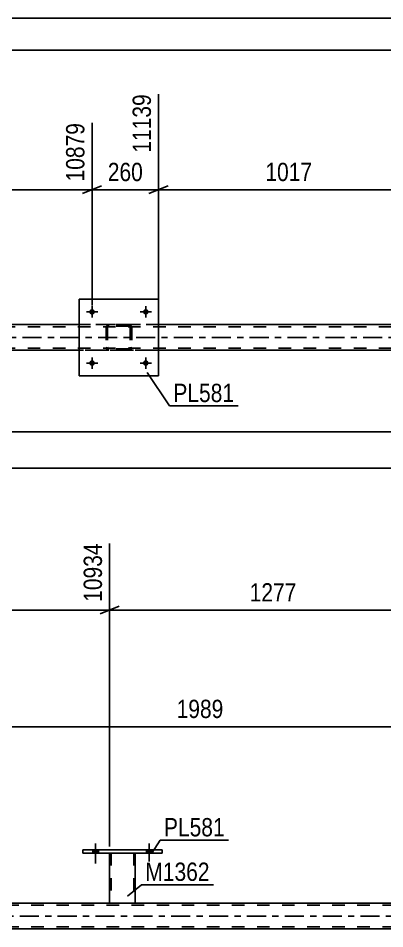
# Model space of a CAD drawing. Header units: millimetres. Extents: x 0 to 841, y 0 to 594.
# Drawn here: x 465 to 522.3, y 451.6 to 594 of the extents above; entities that cross this region are included whole.
import ezdxf

# ---------------------------------------------------------------- set-up
doc = ezdxf.new("R2010")
doc.units = ezdxf.units.MM
doc.linetypes.add('DXK_LINE_DOT2', pattern=[3.9198, 1.9599, -1.9599])
doc.linetypes.add('DXK_LINE_DOT3', pattern=[5.9187, 2.979, -0.9799, 0.9799, -0.9799])
doc.styles.add('Arial Narrow', font='ARIALN.TTF', dxfattribs={"height": 0.2})

# ---------------------------------------------------------------- blocks, each defined once
blk = doc.blocks.new('Unknown-814735583-1133')
at = {"color": 5, "linetype": 'Continuous'}
for p, q in [((841, 594), (0, 594)), ((836, 589), (5, 589))]:
    blk.add_line(p, q, dxfattribs=at)
blk = doc.blocks.new('Bolt-814735583-5162 - 5134')
at = {"linetype": 'Continuous'}
for points in [[(476.96, 548.09, -1), (476.08, 548.09, -1)], [(485.36, 548.09, -1), (484.48, 548.09, -1)]]:
    blk.add_hatch(color=1, dxfattribs=at).paths.add_polyline_path(points)
at = {"color": 1, "linetype": 'Continuous'}
for p, q in [((475.64, 548.09), (477.4, 548.09)), ((476.52, 548.97), (476.52, 547.21)), ((484.04, 548.09), (485.8, 548.09)), ((484.92, 548.97), (484.92, 547.21))]:
    blk.add_line(p, q, dxfattribs=at)
blk = doc.blocks.new('Bolt-814735583-5163 - 5134')
at = {"linetype": 'Continuous'}
for points in [[(476.96, 540.09, -1), (476.08, 540.09, -1)], [(485.36, 540.09, -1), (484.48, 540.09, -1)]]:
    blk.add_hatch(color=1, dxfattribs=at).paths.add_polyline_path(points)
at = {"color": 1, "linetype": 'Continuous'}
for p, q in [((476.52, 540.97), (476.52, 539.21)), ((484.92, 540.97), (484.92, 539.21)), ((475.64, 540.09), (477.4, 540.09)), ((484.04, 540.09), (485.8, 540.09))]:
    blk.add_line(p, q, dxfattribs=at)
blk = doc.blocks.new('Part-814735583-5247 - 5134')
at = {"color": 2, "linetype": 'Continuous'}
for p, q in [((474.52, 550.09), (474.52, 538.09)), ((474.52, 550.09), (486.92, 550.09)), ((486.92, 550.09), (486.92, 538.09)), ((474.52, 538.09), (486.92, 538.09))]:
    blk.add_line(p, q, dxfattribs=at)
blk = doc.blocks.new('Part-814735583-5248 - 5134')
at = {"color": 7, "linetype": 'DXK_LINE_DOT2'}
for p, q in [((478.72, 545.61), (478.76, 545.79)), ((478.76, 545.79), (478.72, 545.61)), ((478.72, 545.61), (478.72, 542.57)), ((478.96, 545.61), (478.98, 545.7)), ((478.96, 545.61), (478.96, 542.57)), ((478.98, 545.7), (479.03, 545.78)), ((479.02, 546.05), (479.2, 546.09)), ((479.2, 546.09), (479.02, 546.05)), ((479.03, 545.78), (479.11, 545.83)), ((479.11, 545.83), (479.2, 545.85)), ((482.24, 546.09), (479.2, 546.09)), ((482.24, 545.85), (479.2, 545.85)), ((482.24, 546.09), (482.43, 546.05)), ((482.43, 546.05), (482.24, 546.09)), ((482.24, 545.85), (482.34, 545.83)), ((482.34, 545.83), (482.41, 545.78)), ((482.41, 545.78), (482.47, 545.7)), ((482.47, 545.7), (482.48, 545.61)), ((482.48, 545.61), (482.48, 542.57)), ((482.69, 545.79), (482.72, 545.61)), ((482.72, 545.61), (482.69, 545.79)), ((482.72, 545.61), (482.72, 542.57)), ((478.76, 542.39), (478.72, 542.57)), ((478.72, 542.57), (478.76, 542.39)), ((478.98, 542.48), (478.96, 542.57)), ((479.03, 542.4), (478.98, 542.48)), ((479.11, 542.35), (479.03, 542.4)), ((482.41, 542.4), (482.34, 542.35)), ((482.47, 542.48), (482.41, 542.4)), ((482.48, 542.57), (482.47, 542.48)), ((482.72, 542.57), (482.69, 542.39)), ((482.69, 542.39), (482.72, 542.57)), ((479.2, 542.09), (479.02, 542.13)), ((479.02, 542.13), (479.2, 542.09)), ((479.2, 542.33), (479.11, 542.35)), ((482.24, 542.33), (479.2, 542.33)), ((482.24, 542.09), (479.2, 542.09)), ((482.34, 542.35), (482.24, 542.33)), ((482.43, 542.13), (482.24, 542.09)), ((482.24, 542.09), (482.43, 542.13))]:
    blk.add_line(p, q, dxfattribs=at)
at = {"color": 7, "linetype": 'DXK_LINE_DOT3'}
blk.add_line((480.72, 544.09), (480.72, 544.09), dxfattribs=at)
at = {"color": 7, "linetype": 'DXK_LINE_DOT2'}
for centre, start, end in [((479.2, 545.61), 112.5, 157.5), ((479.2, 545.61), 112.5, 157.5), ((482.24, 545.61), 22.5, 67.5), ((482.24, 545.61), 22.5, 67.5), ((479.2, 542.57), 202.5, 247.5), ((479.2, 542.57), 202.5, 247.5), ((482.24, 542.57), 292.5, 337.5), ((482.24, 542.57), 292.5, 337.5)]:
    blk.add_arc(centre, 0.48, start, end, dxfattribs=at)
blk = doc.blocks.new('Part-814735583-5334 - 5134')
at = {"color": 7, "linetype": 'DXK_LINE_DOT2'}
for p, q in [((762.42, 545.77), (98.68, 545.77)), ((762.42, 546.09), (116.96, 546.09)), ((486.92, 546.09), (474.52, 546.09)), ((762.42, 542.41), (98.68, 542.41)), ((759.62, 542.09), (116.96, 542.09)), ((486.92, 542.09), (474.52, 542.09))]:
    blk.add_line(p, q, dxfattribs=at)
at = {"color": 2, "linetype": 'Continuous'}
for p, q in [((474.52, 546.09), (435.84, 546.09)), ((525.6, 546.09), (486.92, 546.09)), ((474.52, 542.09), (435.84, 542.09)), ((525.6, 542.09), (486.92, 542.09))]:
    blk.add_line(p, q, dxfattribs=at)
at = {"color": 7, "linetype": 'DXK_LINE_DOT3'}
blk.add_line((98.68, 544.09), (762.42, 544.09), dxfattribs=at)
blk = doc.blocks.new('Bolt-814735583-3327 - 3299')
at = {"linetype": 'Continuous'}
for points in [[(476.63, 463.48), (477.51, 463.48), (477.51, 463.96), (476.63, 463.96)], [(485.03, 463.48), (485.91, 463.48), (485.91, 463.96), (485.03, 463.96)]]:
    blk.add_hatch(color=1, dxfattribs=at).paths.add_polyline_path(points)
at = {"color": 1, "linetype": 'Continuous'}
for p, q in [((477.07, 464.96), (477.07, 461.84)), ((485.47, 464.96), (485.47, 461.84)), ((476.63, 463.96), (476.63, 463.48)), ((477.51, 463.96), (477.51, 463.48)), ((485.03, 463.96), (485.03, 463.48)), ((485.91, 463.96), (485.91, 463.48))]:
    blk.add_line(p, q, dxfattribs=at)
blk = doc.blocks.new('Bolt-814735583-3328 - 3299')
at = {"linetype": 'Continuous'}
for points in [[(476.63, 463.48), (477.51, 463.48), (477.51, 463.96), (476.63, 463.96)], [(485.03, 463.48), (485.91, 463.48), (485.91, 463.96), (485.03, 463.96)]]:
    blk.add_hatch(color=1, dxfattribs=at).paths.add_polyline_path(points)
at = {"color": 1, "linetype": 'Continuous'}
for p, q in [((477.07, 464.96), (477.07, 461.84)), ((485.47, 464.96), (485.47, 461.84)), ((476.63, 463.96), (476.63, 463.48)), ((477.51, 463.96), (477.51, 463.48)), ((485.03, 463.96), (485.03, 463.48)), ((485.91, 463.96), (485.91, 463.48))]:
    blk.add_line(p, q, dxfattribs=at)
blk = doc.blocks.new('Part-814735583-3633 - 3299')
at = {"color": 7, "linetype": 'DXK_LINE_DOT2'}
for p, q in [((172.79, 455.64), (762.97, 455.64)), ((483.27, 455.64), (479.27, 455.64)), ((762.97, 455.32), (56.83, 455.32)), ((762.97, 451.96), (56.83, 451.96))]:
    blk.add_line(p, q, dxfattribs=at)
at = {"color": 2, "linetype": 'Continuous'}
for p, q in [((479.27, 455.64), (432.19, 455.64)), ((530.35, 455.64), (483.27, 455.64)), ((533.18, 451.64), (453.62, 451.64))]:
    blk.add_line(p, q, dxfattribs=at)
at = {"color": 7, "linetype": 'DXK_LINE_DOT3'}
blk.add_line((56.83, 453.64), (762.97, 453.64), dxfattribs=at)
blk = doc.blocks.new('Part-814735583-3498 - 3299')
at = {"color": 2, "linetype": 'Continuous'}
for p, q in [((475.07, 463.96), (475.07, 463.48)), ((487.47, 463.96), (475.07, 463.96)), ((475.07, 463.48), (487.47, 463.48)), ((487.47, 463.48), (487.47, 463.96))]:
    blk.add_line(p, q, dxfattribs=at)
blk = doc.blocks.new('Part-814735583-3503 - 3299')
at = {"color": 7, "linetype": 'DXK_LINE_DOT2'}
for p, q in [((479.27, 463.49), (483.27, 463.49)), ((479.27, 463.48), (479.27, 463.49)), ((479.27, 463.49), (479.27, 463.48)), ((479.51, 463.49), (479.51, 455.64)), ((483.03, 463.49), (483.03, 455.64)), ((483.27, 463.49), (483.27, 463.48)), ((483.27, 463.48), (483.27, 463.49)), ((482.98, 455.64), (483.01, 455.64)), ((482.98, 455.64), (483.01, 455.64)), ((483.01, 455.64), (483.03, 455.64)), ((483.01, 455.64), (483.03, 455.64))]:
    blk.add_line(p, q, dxfattribs=at)
at = {"color": 2, "linetype": 'Continuous'}
for p, q in [((479.27, 463.48), (479.27, 455.64)), ((483.27, 463.48), (483.27, 455.64)), ((479.27, 455.64), (483.27, 455.64))]:
    blk.add_line(p, q, dxfattribs=at)
blk = doc.blocks.new('StraightDimension-814735583-8632 - 5134')
at = {"color": 7, "linetype": 'Continuous'}
blk.add_line((56.76, 529.33), (762.42, 529.33), dxfattribs=at)
blk = doc.blocks.new('StraightDimension-814735583-5699 - 5134')
at = {"color": 7, "linetype": 'Continuous'}
for p, q in [((435.84, 547.09), (435.84, 580.29)), ((476.52, 549.09), (476.52, 577.62)), ((437.34, 567.78), (434.34, 566.58)), ((435.84, 567.18), (476.52, 567.18)), ((475.02, 566.58), (478.02, 567.78))]:
    blk.add_line(p, q, dxfattribs=at)
at = {"color": 0}
blk.add_wipeout([(460.44, 567.93), (460.44, 572.13), (451.93, 572.13), (451.93, 567.93)], dxfattribs=at)
at = {"color": 3, "style": 'Arial Narrow'}
blk.add_text('1017', height=2.863, dxfattribs=at).set_placement((452.53, 568.53))
at = {"color": 0, "linetype": 'Continuous'}
blk.add_wipeout([(475.92, 578.22), (471.72, 578.22), (471.72, 567.88), (475.92, 567.88)], dxfattribs=at)
at = {"color": 3, "linetype": 'Continuous', "style": 'Arial Narrow'}
blk.add_text('10879', height=2.863, rotation=90.0002, dxfattribs=at).set_placement((475.32, 568.48))
blk = doc.blocks.new('StraightDimension-814735583-5717 - 5134')
at = {"color": 7, "linetype": 'Continuous'}
for p, q in [((486.92, 547.09), (486.92, 582.12)), ((476.52, 549.09), (476.52, 577.62)), ((475.02, 566.58), (478.02, 567.78)), ((476.52, 567.18), (486.92, 567.18)), ((488.42, 567.78), (485.42, 566.58))]:
    blk.add_line(p, q, dxfattribs=at)
at = {"color": 0}
blk.add_wipeout([(485.07, 567.93), (485.07, 572.13), (478.38, 572.13), (478.38, 567.93)], dxfattribs=at)
at = {"color": 3, "style": 'Arial Narrow'}
blk.add_text('260', height=2.863, dxfattribs=at).set_placement((478.98, 568.53))
at = {"color": 0, "linetype": 'Continuous'}
blk.add_wipeout([(486.32, 582.72), (482.12, 582.72), (482.12, 572.38), (486.32, 572.38)], dxfattribs=at)
at = {"color": 3, "linetype": 'Continuous', "style": 'Arial Narrow'}
blk.add_text('11139', height=2.863, rotation=90.0002, dxfattribs=at).set_placement((485.72, 572.98))
blk = doc.blocks.new('StraightDimension-814735583-5735 - 5134')
at = {"color": 7, "linetype": 'Continuous'}
for p, q in [((486.92, 547.09), (486.92, 582.12)), ((527.6, 549.09), (527.6, 577.62)), ((488.42, 567.78), (485.42, 566.58)), ((486.92, 567.18), (527.6, 567.18)), ((526.1, 566.58), (529.1, 567.78))]:
    blk.add_line(p, q, dxfattribs=at)
at = {"color": 0}
blk.add_wipeout([(511.52, 567.93), (511.52, 572.13), (503.01, 572.13), (503.01, 567.93)], dxfattribs=at)
at = {"color": 3, "style": 'Arial Narrow'}
blk.add_text('1017', height=2.863, dxfattribs=at).set_placement((503.61, 568.53))
at = {"color": 0, "linetype": 'Continuous'}
blk.add_wipeout([(527, 578.22), (522.8, 578.22), (522.8, 567.88), (527, 567.88)], dxfattribs=at)
at = {"color": 3, "linetype": 'Continuous', "style": 'Arial Narrow'}
blk.add_text('12156', height=2.863, rotation=90.0002, dxfattribs=at).set_placement((526.4, 568.48))
blk = doc.blocks.new('StraightDimension-814735583-10466 - 5134')
at = {"color": 7, "linetype": 'Continuous'}
blk.add_line((56.12, 523.66), (763.06, 523.66), dxfattribs=at)
blk = doc.blocks.new('StraightDimension-814735583-4415 - 3299')
at = {"color": 7, "linetype": 'Continuous'}
for p, q in [((453.62, 452.64), (453.62, 498.18)), ((533.18, 452.64), (533.18, 493.68)), ((455.12, 483.84), (452.12, 482.64)), ((453.62, 483.24), (533.18, 483.24)), ((531.68, 482.64), (534.68, 483.84))]:
    blk.add_line(p, q, dxfattribs=at)
at = {"color": 0}
blk.add_wipeout([(497.66, 483.99), (497.66, 488.19), (489.14, 488.19), (489.14, 483.99)], dxfattribs=at)
at = {"color": 3, "style": 'Arial Narrow'}
blk.add_text('1989', height=2.863, dxfattribs=at).set_placement((489.74, 484.59))
at = {"color": 0, "linetype": 'Continuous'}
blk.add_wipeout([(532.58, 494.28), (528.38, 494.28), (528.38, 483.94), (532.58, 483.94)], dxfattribs=at)
at = {"color": 3, "linetype": 'Continuous', "style": 'Arial Narrow'}
blk.add_text('12282', height=2.863, rotation=90.0002, dxfattribs=at).set_placement((531.98, 484.54))
blk = doc.blocks.new('StraightDimension-814735583-4098 - 3299')
at = {"color": 7, "linetype": 'Continuous'}
for p, q in [((479.27, 464.49), (479.27, 511.9)), ((428.19, 464.49), (428.19, 510.07)), ((429.69, 502.06), (426.69, 500.86)), ((428.19, 501.46), (479.27, 501.46)), ((477.77, 500.86), (480.77, 502.06))]:
    blk.add_line(p, q, dxfattribs=at)
at = {"color": 0}
blk.add_wipeout([(457.99, 502.21), (457.99, 506.41), (449.48, 506.41), (449.48, 502.21)], dxfattribs=at)
at = {"color": 3, "style": 'Arial Narrow'}
blk.add_text('1277', height=2.863, dxfattribs=at).set_placement((450.08, 502.81))
at = {"color": 0, "linetype": 'Continuous'}
blk.add_wipeout([(478.67, 512.5), (474.47, 512.5), (474.47, 502.15), (478.67, 502.15)], dxfattribs=at)
at = {"color": 3, "linetype": 'Continuous', "style": 'Arial Narrow'}
blk.add_text('10934', height=2.863, rotation=90.0002, dxfattribs=at).set_placement((478.07, 502.76))
blk = doc.blocks.new('StraightDimension-814735583-4108 - 3299')
at = {"color": 7, "linetype": 'Continuous'}
for p, q in [((479.27, 464.49), (479.27, 511.9)), ((530.35, 464.49), (530.35, 511.9)), ((480.77, 502.06), (477.77, 500.86)), ((479.27, 501.46), (530.35, 501.46)), ((528.85, 500.86), (531.85, 502.06))]:
    blk.add_line(p, q, dxfattribs=at)
at = {"color": 0}
blk.add_wipeout([(509.07, 502.21), (509.07, 506.41), (500.56, 506.41), (500.56, 502.21)], dxfattribs=at)
at = {"color": 3, "style": 'Arial Narrow'}
blk.add_text('1277', height=2.863, dxfattribs=at).set_placement((501.16, 502.81))
at = {"color": 0, "linetype": 'Continuous'}
blk.add_wipeout([(529.75, 512.5), (525.55, 512.5), (525.55, 502.15), (529.75, 502.15)], dxfattribs=at)
at = {"color": 3, "linetype": 'Continuous', "style": 'Arial Narrow'}
blk.add_text('12211', height=2.863, rotation=90.0002, dxfattribs=at).set_placement((529.15, 502.76))
blk = doc.blocks.new('Mark-814735583-5243 - 5134')
at = {"color": 0}
blk.add_wipeout([(498.74, 533.99), (498.74, 536.99), (489.23, 536.99), (489.23, 533.99)], dxfattribs=at)
blk.add_wipeout([(498.74, 533.99), (498.74, 536.99), (489.23, 536.99), (489.23, 533.99)], dxfattribs=at)
at = {"color": 30, "linetype": 'Continuous'}
for p, q in [((485.15, 538.61), (488.63, 533.39)), ((488.63, 533.39), (499.34, 533.39))]:
    blk.add_line(p, q, dxfattribs=at)
at = {"color": 3, "style": 'Arial Narrow'}
blk.add_text('PL581', height=2.863, dxfattribs=at).set_placement((489.23, 533.99))
blk = doc.blocks.new('Mark-814735583-3494 - 3299')
at = {"color": 0}
blk.add_wipeout([(497.26, 466.09), (497.26, 469.09), (487.76, 469.09), (487.76, 466.09)], dxfattribs=at)
blk.add_wipeout([(497.26, 466.09), (497.26, 469.09), (487.76, 469.09), (487.76, 466.09)], dxfattribs=at)
at = {"color": 30, "linetype": 'Continuous'}
for p, q in [((485.88, 463.48), (487.16, 465.49)), ((487.16, 465.49), (497.86, 465.49))]:
    blk.add_line(p, q, dxfattribs=at)
at = {"color": 3, "style": 'Arial Narrow'}
blk.add_text('PL581', height=2.863, dxfattribs=at).set_placement((487.76, 466.09))
blk = doc.blocks.new('Mark-814735583-3499 - 3299')
at = {"color": 0}
blk.add_wipeout([(494.9, 459.13), (494.9, 462.13), (484.85, 462.13), (484.85, 459.13)], dxfattribs=at)
blk.add_wipeout([(494.9, 459.13), (494.9, 462.13), (484.85, 462.13), (484.85, 459.13)], dxfattribs=at)
at = {"color": 30, "linetype": 'Continuous'}
for p, q in [((482.05, 456.75), (484.25, 458.53)), ((484.25, 458.53), (495.5, 458.53))]:
    blk.add_line(p, q, dxfattribs=at)
at = {"color": 3, "style": 'Arial Narrow'}
blk.add_text('M1362', height=2.863, dxfattribs=at).set_placement((484.85, 459.13))

msp = doc.modelspace()

# ---------------------------------------------------------------- block references
for name in ['Unknown-814735583-1133', 'Part-814735583-5247 - 5134', 'Bolt-814735583-5162 - 5134', 'Part-814735583-5334 - 5134', 'Part-814735583-5248 - 5134', 'Bolt-814735583-5163 - 5134', 'Bolt-814735583-3327 - 3299', 'Bolt-814735583-3328 - 3299', 'Part-814735583-3498 - 3299', 'Part-814735583-3503 - 3299', 'Part-814735583-3633 - 3299']:
    msp.add_blockref(name, (0, 0))

# ---------------------------------------------------------------- next in the draw order: block references
for name in ['StraightDimension-814735583-5699 - 5134', 'StraightDimension-814735583-8632 - 5134', 'StraightDimension-814735583-4415 - 3299']:
    msp.add_blockref(name, (0, 0))

# ---------------------------------------------------------------- next in the draw order: block references
for name in ['StraightDimension-814735583-5717 - 5134', 'StraightDimension-814735583-10466 - 5134', 'StraightDimension-814735583-4098 - 3299', 'Mark-814735583-3499 - 3299']:
    msp.add_blockref(name, (0, 0))

# ---------------------------------------------------------------- next in the draw order: block references
for name in ['StraightDimension-814735583-5735 - 5134', 'Mark-814735583-5243 - 5134', 'StraightDimension-814735583-4108 - 3299']:
    msp.add_blockref(name, (0, 0))

# ---------------------------------------------------------------- next in the draw order: block references
msp.add_blockref('Mark-814735583-3494 - 3299', (0, 0))

doc.saveas('drawing.dxf')
